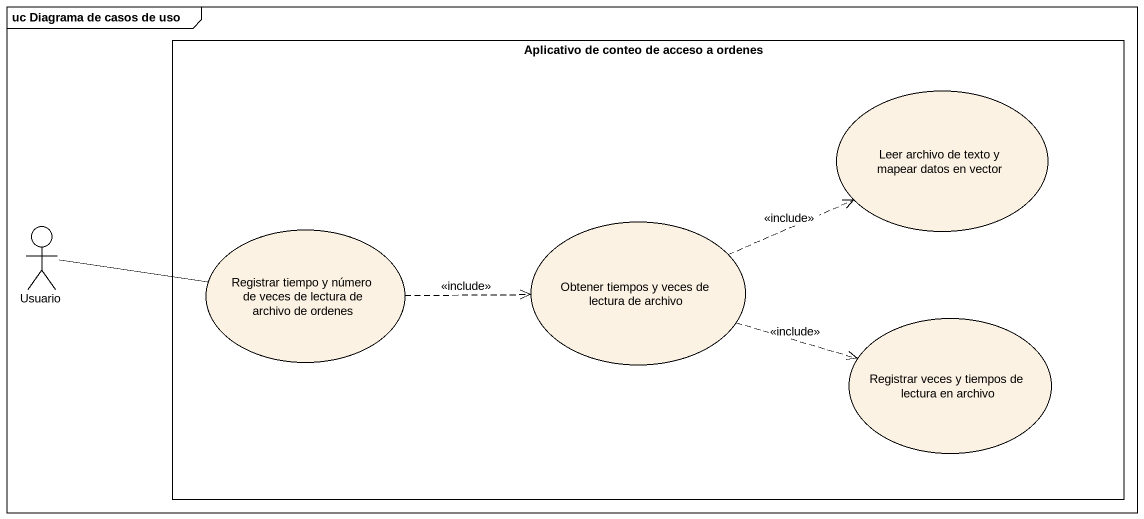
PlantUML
@startuml
mainframe uc Diagrama de casos de uso
rectangle "Aplicativo de conteo de acceso a ordenes" as Aplicativo_de_conteo_de {
  usecase "Leer archivo de texto y mapear datos en vector" as Leer_archivo_de_texto_y
  usecase "Obtener tiempos y veces de lectura de archivo" as Obtener_tiempos_y_veces_de
  usecase "Registrar tiempo y número de veces de lectura de archivo de ordenes" as Registrar_tiempo_y_número
  usecase "Registrar veces y tiempos de lectura en archivo" as Registrar_veces_y_tiempos
}
actor Usuario
Obtener_tiempos_y_veces_de .right.> Leer_archivo_de_texto_y : <<include>>
Obtener_tiempos_y_veces_de .right.> Registrar_veces_y_tiempos : <<include>>
Usuario -right- Registrar_tiempo_y_número
Registrar_tiempo_y_número .right.> Obtener_tiempos_y_veces_de : <<include>>
@enduml
